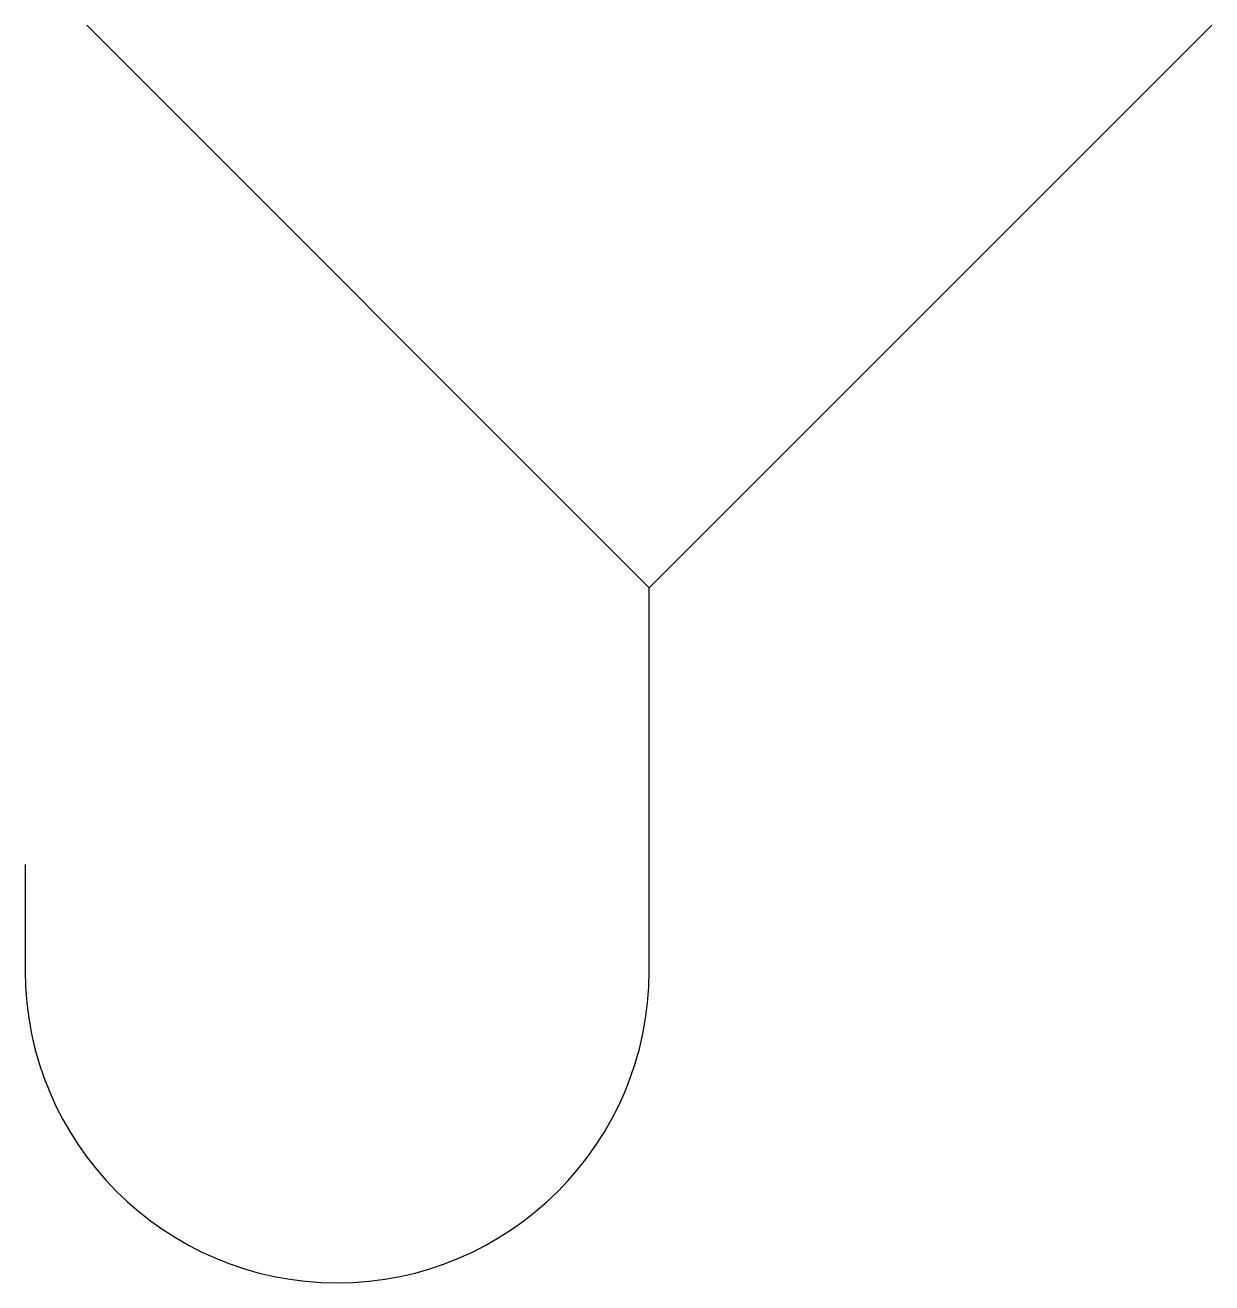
# Model space of a CAD drawing. Extents: x 12.907 to 13.073, y 9.257 to 9.434.
import ezdxf

# ---------------------------------------------------------------- set-up
doc = ezdxf.new("R2010")
doc.units = 0
doc.header["$MEASUREMENT"] = 0
doc.layers.get('0').update_dxf_attribs({"linetype": 'CONTINUOUS'})

msp = doc.modelspace()

# ---------------------------------------------------------------- linework, layer by layer
for p, q in [((12.9944, 9.35467), (12.91555, 9.43352)), ((12.9944, 9.35467), (13.07324, 9.43352)), ((12.9944, 9.30099), (12.9944, 9.35467)), ((12.90693, 9.31588), (12.90693, 9.30099))]:
    msp.add_line(p, q)
msp.add_arc((12.95066, 9.30099), 0.04373, 180, 0)

doc.saveas('drawing.dxf')
